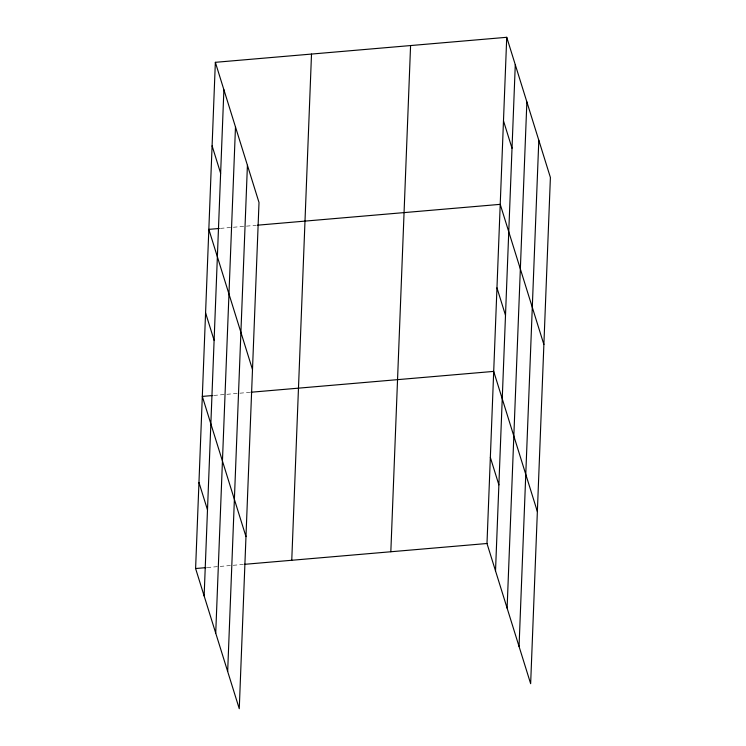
<?xml version="1.0" encoding="UTF-8"?>
<svg xmlns="http://www.w3.org/2000/svg" width="746" height="746" viewBox="0 0 746 746"><rect width="100%" height="100%" fill="white"/><g stroke="black" fill="none" stroke-linecap="round" stroke-linejoin="round"><path stroke-width="0.56" stroke-dasharray="3.73 2.8" d="M220.415 228.369L256.335 225.292M213.897 395.417L249.817 392.34M207.183 567.529L243.103 564.442"/><path stroke-width="1.12" d="M215.352 62.319L259.011 202.502L239.261 708.7L195.601 568.527L215.352 62.319L506.739 37.3L550.399 177.473L530.648 683.681L486.989 543.498L506.739 37.3M204.134 595.933L223.893 89.734M215.725 633.149L235.484 126.951M227.67 671.484L247.42 165.286M291.761 560.265L311.511 54.066M390.829 551.76L410.58 45.562M495.521 570.914L515.281 64.716M507.112 608.13L526.872 101.922M519.057 646.465L538.808 140.267M219.259 228.472L208.833 229.367L252.493 369.55M257.491 225.189L500.221 204.348L543.881 344.521M212.741 395.52L202.315 396.415L245.975 536.588M250.973 392.237L493.703 371.396L537.362 511.57M195.601 568.527L206.027 567.631M244.259 564.349L486.989 543.498M503.485 120.824L512.017 148.24M496.967 287.872L505.499 315.278M490.346 457.447L498.887 484.863M212.097 145.843L220.63 173.258M205.579 312.891L214.111 340.307M198.958 482.466L207.5 509.882"/></g></svg>
